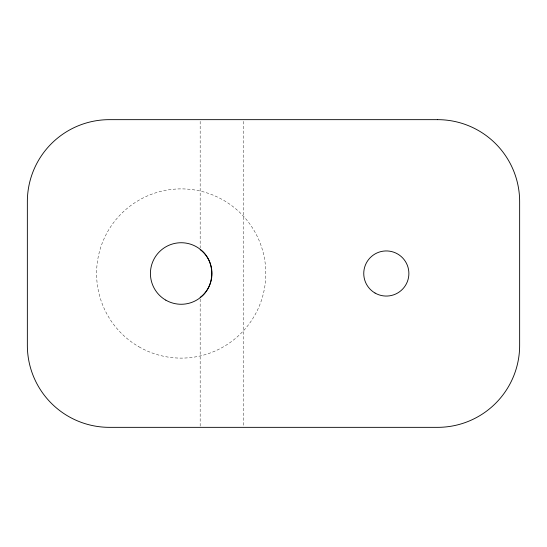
<?xml version="1.0" encoding="UTF-8"?>
<svg xmlns="http://www.w3.org/2000/svg" width="547" height="547" viewBox="0 0 547 547"><rect width="100%" height="100%" fill="white"/><g stroke="black" fill="none" stroke-linecap="round" stroke-linejoin="round"><path stroke-width="0.41" stroke-dasharray="2.73 2.05" d="M243.757 121.366L243.757 426.489M200.168 121.352L200.168 247.907M200.168 299.093L200.168 426.496M138.89 346.777A84.614 84.614 0 0 0 265.808 273.5A84.614 84.614 0 0 0 138.89 200.223A84.614 84.614 0 0 0 138.89 346.777"/><path stroke-width="0.82" d="M200.168 297.39C215.593 286.416 215.593 260.584 200.168 249.61M437.6 119.656L109.4 119.656A82.05 82.05 0 0 0 27.35 201.706L27.35 345.294A82.05 82.05 0 0 0 109.4 427.344L437.6 427.344A82.05 82.05 0 0 0 519.65 345.294L519.65 201.706A82.05 82.05 0 0 0 437.6 119.656M165.809 300.146A30.769 30.769 0 0 0 211.962 273.5A30.769 30.769 0 0 0 165.809 246.854A30.769 30.769 0 0 0 165.809 300.146M375.037 293.042A22.564 22.564 0 0 0 408.882 273.5A22.564 22.564 0 0 0 375.037 253.958A22.564 22.564 0 0 0 375.037 293.042"/></g></svg>
